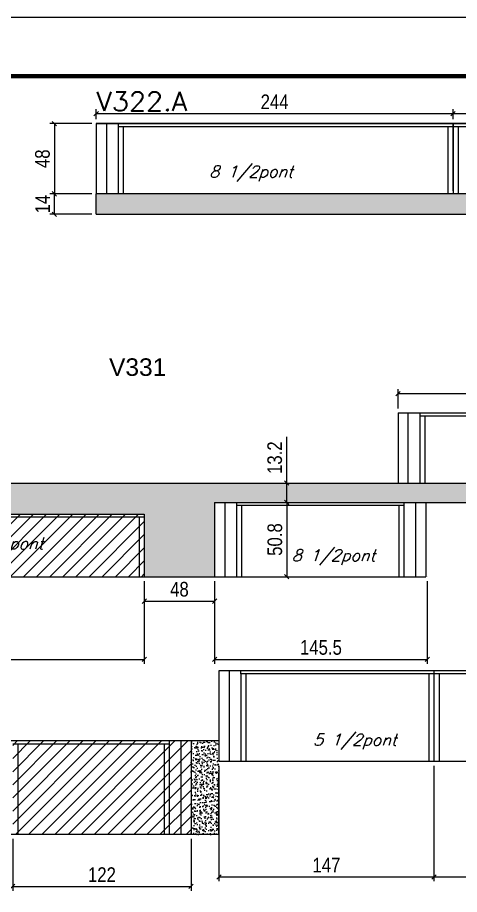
# Model space of a CAD drawing. Extents: x 137137 to 143418, y 10464 to 34486.
# Drawn here: x 140646 to 140948, y 23549 to 24149 of the extents above; entities that cross this region are included whole.
import ezdxf

# ---------------------------------------------------------------- set-up
doc = ezdxf.new("R2010")
doc.units = 0
doc.linetypes.add('DASHED', pattern=[0.75, 0.5, -0.25])
for name, color, linetype in [('5', 5, 'Continuous'), ('COTA', 241, 'Continuous'), ('Painéis', 200, 'Continuous'), ('SARR_2.2x7', 40, 'Continuous'), ('SARR_3.5x7', 81, 'Continuous'), ('texto', 7, 'Continuous')]:
    doc.layers.add(name, color=color, linetype=linetype)
for name, color, linetype, lineweight in [('Folhas', 255, 'Continuous', 9), ('Hachura', 251, 'Continuous', 9), ('SARRAFO DE PRESSAO', 251, 'DASHED', 9), ('Texto Seção', 7, 'Continuous', 15)]:
    doc.layers.add(name, color=color, linetype=linetype, lineweight=lineweight)
doc.styles.add('COTA TECNICA', font='techl___.ttf', dxfattribs={"height": 10})
doc.styles.add('REGUA-120', font='ROMANS.shx', dxfattribs={"height": 15})
doc.styles.add('Romans', font='romans.shx')
doc.styles.get("Standard").update_dxf_attribs({"font": 'arial.ttf'})
doc.dimstyles.new('PAINEL', dxfattribs={"dimtxt": 10, "dimasz": 3, "dimexe": 3, "dimexo": 3, "dimgap": 3, "dimtad": 1, "dimdec": 1, "dimzin": 12, "dimdsep": 46, "dimtxsty": 'COTA TECNICA', "dimblk1": 'OBLIQUE', "dimblk2": 'OBLIQUE', "dimsah": 1, "dimcen": 0.9, "dimclrd": 4, "dimclre": 4, "dimclrt": 240, "dimadec": 1, "dimazin": 3, "dimtfac": 1, "dimtdec": 1, "dimtmove": 0, "dimatfit": 3, "dimfxl": 1, "dimtolj": 1, "dimtzin": 12, "dimarcsym": 0})
pattern_1 = [(50, (-5789.775, 320.572), (5.46554007, -0.47817257), [0.5715, -6.2865]), (355, (-5789.775, 320.572), (-1.05730264, 5.73170536), [0.4572, -5.02921753]), (100.4514447, (-5789.3194, 320.532), (4.40823741, 5.25353256), [0.48570026, -5.34270734]), (46.1842, (-5789.775, 322.096), (8.13237123, -1.26126984), [0.85725, -9.42975]), (96.6355576, (-5789.097, 321.991), (7.12212402, 7.42278374), [0.7285507, -8.01406824]), (351.184151, (-5789.775, 322.096), (7.122124, 7.42278374), [0.685799, -7.54379196]), (21, (-5789.013, 321.715), (4.54843174, -3.06795595), [0.5715, -6.2865]), (326, (-5789.013, 321.715), (1.85406085, 5.52563898), [0.4572, -5.0292]), (71.451445, (-5788.634, 321.459), (6.40249258, 2.45768307), [0.48570026, -5.34269813]), (37.5, (-5789.7749, 320.5718), (0.092658098, 2.536651166), [0, -4.96824, 0, -5.1054, 0, -5.04825]), (7.5, (-5789.7749, 320.5718), (2.004589875, 3.005417245), [0, -2.91084, 0, -4.85394, 0, -1.92405]), (327.5, (-5791.4741, 320.5718), (4.067717855, -0.17186232), [0, -1.905, 0, -5.9436, 0, -7.8867]), (317.5, (-5792.236, 320.5718), (4.44387544, 0.76279473), [0, -2.4765, 0, -3.94716, 0, -5.6007])]

# ---------------------------------------------------------------- blocks, each defined once
blk = doc.blocks.new('9999999999')
at = {"layer": 'Folhas'}
blk.add_lwpolyline([(98138.98, 34190.21), (99623.98, 34190.21), (99623.98, 35240.21), (98138.98, 35240.21)], close=True, dxfattribs=at)
at = {"layer": 'Folhas', "color": 30, "const_width": 3}
blk.add_lwpolyline([(98213.98, 34230.21), (99583.98, 34230.21), (99583.98, 35200.21), (98213.98, 35200.21)], close=True, dxfattribs=at)
blk = doc.blocks.new('_Oblique')
at = {"color": 0, "linetype": 'ByBlock', "lineweight": -2}
blk.add_line((-0.5, -0.5), (0.5, 0.5), dxfattribs=at)
blk = doc.blocks.new('*D1986')
at = {"layer": 'COTA', "color": 4, "linetype": 'ByBlock', "lineweight": -2, "transparency": 16777216}
for p, q in [((140696.69, 24028.05), (140668.08, 24028.05)), ((140671.08, 24014.05), (140671.08, 24028.05)), ((140696.69, 24014.05), (140668.08, 24014.05))]:
    blk.add_line(p, q, dxfattribs=at)
at = {"layer": 'Defpoints', "color": 0, "linetype": 'ByBlock', "transparency": 16777216}
for p in [(140671.08, 24028.05), (140699.69, 24028.05), (140699.69, 24014.05)]:
    blk.add_point(p, dxfattribs=at)
at = {"layer": 'COTA', "color": 4, "linetype": 'ByBlock', "lineweight": -2, "transparency": 16777216, "xscale": 3, "yscale": 3, "zscale": 3}
for p, rotation in [((140671.08, 24028.05), 90), ((140671.08, 24014.05), 270)]:
    blk.add_blockref('_Oblique', p, dxfattribs=dict(at, rotation=rotation))
at = {"layer": 'COTA', "color": 240, "linetype": 'ByBlock', "transparency": 16777216, "insert": (140663.01, 24021.05), "char_height": 10, "attachment_point": 5, "rotation": 90, "style": 'COTA TECNICA'}
blk.add_mtext('\\A1;14', dxfattribs=at)
blk = doc.blocks.new('*D1988')
at = {"layer": 'COTA', "color": 4, "linetype": 'ByBlock', "lineweight": -2, "transparency": 16777216}
for p, q in [((140508.11, 23763.3), (140508.11, 23706.75)), ((140732.61, 23763.3), (140732.61, 23706.75)), ((140508.11, 23709.75), (140732.61, 23709.75))]:
    blk.add_line(p, q, dxfattribs=at)
at = {"layer": 'Defpoints', "color": 0, "linetype": 'ByBlock', "transparency": 16777216}
for p in [(140508.11, 23766.3), (140732.61, 23766.3), (140732.61, 23709.75)]:
    blk.add_point(p, dxfattribs=at)
at = {"layer": 'COTA', "color": 4, "linetype": 'ByBlock', "lineweight": -2, "transparency": 16777216, "xscale": 3, "yscale": 3, "zscale": 3, "rotation": 180}
blk.add_blockref('_Oblique', (140508.11, 23709.75), dxfattribs=at)
at = {"layer": 'COTA', "color": 4, "linetype": 'ByBlock', "lineweight": -2, "transparency": 16777216, "xscale": 3, "yscale": 3, "zscale": 3}
blk.add_blockref('_Oblique', (140732.61, 23709.75), dxfattribs=at)
at = {"layer": 'COTA', "color": 240, "linetype": 'ByBlock', "transparency": 16777216, "insert": (140620.36, 23717.86), "char_height": 10, "attachment_point": 5, "style": 'COTA TECNICA'}
blk.add_mtext('\\A1;224.5', dxfattribs=at)
blk = doc.blocks.new('*D1976')
at = {"layer": 'COTA', "color": 4, "lineweight": -2, "transparency": 16777216}
for p, q in [((140811.11, 23817.1), (140833.02, 23817.1)), ((140830.02, 23817.1), (140830.02, 23766.3)), ((140811.11, 23766.3), (140833.02, 23766.3))]:
    blk.add_line(p, q, dxfattribs=at)
at = {"layer": 'Defpoints', "color": 0, "transparency": 16777216}
for p in [(140808.11, 23817.1), (140808.11, 23766.3), (140830.02, 23766.3)]:
    blk.add_point(p, dxfattribs=at)
at = {"layer": 'COTA', "color": 4, "lineweight": -2, "transparency": 16777216, "xscale": 3, "yscale": 3, "zscale": 3}
for p, rotation in [((140830.02, 23817.1), 90), ((140830.02, 23766.3), 270)]:
    blk.add_blockref('_Oblique', p, dxfattribs=dict(at, rotation=rotation))
at = {"layer": 'COTA', "color": 240, "transparency": 16777216, "insert": (140821.89, 23791.7), "char_height": 10, "attachment_point": 5, "rotation": 90, "style": 'COTA TECNICA'}
blk.add_mtext('\\A1;50.8', dxfattribs=at)
blk = doc.blocks.new('*D1996')
at = {"layer": 'COTA', "color": 4, "lineweight": -2, "ltscale": 25, "transparency": 16777216}
for p, q in [((140830.02, 23830.3), (140830.02, 23862.03)), ((140783.61, 23830.3), (140833.02, 23830.3)), ((140830.02, 23817.1), (140830.02, 23830.3)), ((140783.61, 23817.1), (140833.02, 23817.1))]:
    blk.add_line(p, q, dxfattribs=at)
at = {"layer": 'Defpoints', "color": 0, "ltscale": 25, "transparency": 16777216}
for p in [(140780.61, 23830.3), (140830.02, 23830.3), (140780.61, 23817.1)]:
    blk.add_point(p, dxfattribs=at)
at = {"layer": 'COTA', "color": 4, "lineweight": -2, "ltscale": 25, "transparency": 16777216, "xscale": 3, "yscale": 3, "zscale": 3}
for p, rotation in [((140830.02, 23830.3), 90), ((140830.02, 23817.1), 270)]:
    blk.add_blockref('_Oblique', p, dxfattribs=dict(at, rotation=rotation))
at = {"layer": 'COTA', "color": 240, "ltscale": 25, "transparency": 16777216, "insert": (140821.8, 23847.67), "char_height": 10, "attachment_point": 5, "rotation": 90, "style": 'COTA TECNICA'}
blk.add_mtext('\\A1;13.2', dxfattribs=at)
blk = doc.blocks.new('*D1998')
at = {"layer": 'COTA', "color": 4, "lineweight": -2, "ltscale": 25, "transparency": 16777216}
for p, q in [((140696.69, 24076.05), (140668.08, 24076.05)), ((140671.08, 24076.05), (140671.08, 24028.05)), ((140696.69, 24028.05), (140668.08, 24028.05))]:
    blk.add_line(p, q, dxfattribs=at)
at = {"layer": 'Defpoints', "color": 0, "ltscale": 25, "transparency": 16777216}
for p in [(140699.69, 24076.05), (140671.08, 24028.05), (140699.69, 24028.05)]:
    blk.add_point(p, dxfattribs=at)
at = {"layer": 'COTA', "color": 4, "lineweight": -2, "ltscale": 25, "transparency": 16777216, "xscale": 3, "yscale": 3, "zscale": 3}
for p, rotation in [((140671.08, 24076.05), 90), ((140671.08, 24028.05), 270)]:
    blk.add_blockref('_Oblique', p, dxfattribs=dict(at, rotation=rotation))
at = {"layer": 'COTA', "color": 240, "ltscale": 25, "transparency": 16777216, "insert": (140662.99, 24052.05), "char_height": 10, "attachment_point": 5, "rotation": 90, "style": 'COTA TECNICA'}
blk.add_mtext('\\A1;48', dxfattribs=at)
blk = doc.blocks.new('*D1999')
at = {"layer": 'COTA', "color": 4, "lineweight": -2, "ltscale": 25, "transparency": 16777216}
for p, q in [((140699.69, 24079.05), (140699.69, 24085.92)), ((140943.69, 24079.05), (140943.69, 24085.92)), ((140699.69, 24082.92), (140943.69, 24082.92))]:
    blk.add_line(p, q, dxfattribs=at)
at = {"layer": 'Defpoints', "color": 0, "ltscale": 25, "transparency": 16777216}
for p in [(140943.69, 24082.92), (140699.69, 24076.05), (140943.69, 24076.05)]:
    blk.add_point(p, dxfattribs=at)
at = {"layer": 'COTA', "color": 4, "lineweight": -2, "ltscale": 25, "transparency": 16777216, "xscale": 3, "yscale": 3, "zscale": 3, "rotation": 180}
blk.add_blockref('_Oblique', (140699.69, 24082.92), dxfattribs=at)
at = {"layer": 'COTA', "color": 4, "lineweight": -2, "ltscale": 25, "transparency": 16777216, "xscale": 3, "yscale": 3, "zscale": 3}
blk.add_blockref('_Oblique', (140943.69, 24082.92), dxfattribs=at)
at = {"layer": 'COTA', "color": 240, "ltscale": 25, "transparency": 16777216, "insert": (140821.69, 24091), "char_height": 10, "attachment_point": 5, "style": 'COTA TECNICA'}
blk.add_mtext('\\A1;244', dxfattribs=at)
blk = doc.blocks.new('*D2000')
at = {"layer": 'COTA', "color": 4, "lineweight": -2, "ltscale": 25, "transparency": 16777216}
for p, q in [((140943.69, 24079.05), (140943.69, 24085.92)), ((141037.69, 24079.05), (141037.69, 24085.92)), ((140943.69, 24082.92), (141037.69, 24082.92))]:
    blk.add_line(p, q, dxfattribs=at)
at = {"layer": 'Defpoints', "color": 0, "ltscale": 25, "transparency": 16777216}
for p in [(141037.69, 24082.92), (140943.69, 24076.05), (141037.69, 24076.05)]:
    blk.add_point(p, dxfattribs=at)
at = {"layer": 'COTA', "color": 4, "lineweight": -2, "ltscale": 25, "transparency": 16777216, "xscale": 3, "yscale": 3, "zscale": 3, "rotation": 180}
blk.add_blockref('_Oblique', (140943.69, 24082.92), dxfattribs=at)
at = {"layer": 'COTA', "color": 4, "lineweight": -2, "ltscale": 25, "transparency": 16777216, "xscale": 3, "yscale": 3, "zscale": 3}
blk.add_blockref('_Oblique', (141037.69, 24082.92), dxfattribs=at)
at = {"layer": 'COTA', "color": 240, "ltscale": 25, "transparency": 16777216, "insert": (140990.69, 24091.02), "char_height": 10, "attachment_point": 5, "style": 'COTA TECNICA'}
blk.add_mtext('\\A1;94', dxfattribs=at)
blk = doc.blocks.new('*D2002')
at = {"layer": 'COTA', "color": 4, "lineweight": -2, "ltscale": 25, "transparency": 16777216}
for p, q in [((140732.61, 23763.3), (140732.61, 23746.58)), ((140780.61, 23763.3), (140780.61, 23746.58)), ((140732.61, 23749.58), (140780.61, 23749.58))]:
    blk.add_line(p, q, dxfattribs=at)
at = {"layer": 'Defpoints', "color": 0, "ltscale": 25, "transparency": 16777216}
for p in [(140732.61, 23766.3), (140780.61, 23766.3), (140780.61, 23749.58)]:
    blk.add_point(p, dxfattribs=at)
at = {"layer": 'COTA', "color": 4, "lineweight": -2, "ltscale": 25, "transparency": 16777216, "xscale": 3, "yscale": 3, "zscale": 3, "rotation": 180}
blk.add_blockref('_Oblique', (140732.61, 23749.58), dxfattribs=at)
at = {"layer": 'COTA', "color": 4, "lineweight": -2, "ltscale": 25, "transparency": 16777216, "xscale": 3, "yscale": 3, "zscale": 3}
blk.add_blockref('_Oblique', (140780.61, 23749.58), dxfattribs=at)
at = {"layer": 'COTA', "color": 240, "ltscale": 25, "transparency": 16777216, "insert": (140756.61, 23757.67), "char_height": 10, "attachment_point": 5, "style": 'COTA TECNICA'}
blk.add_mtext('\\A1;48', dxfattribs=at)
blk = doc.blocks.new('*D2003')
at = {"layer": 'COTA', "color": 4, "lineweight": -2, "ltscale": 25, "transparency": 16777216}
for p, q in [((140780.61, 23763.3), (140780.61, 23706.75)), ((140926.11, 23763.3), (140926.11, 23706.75)), ((140780.61, 23709.75), (140926.11, 23709.75))]:
    blk.add_line(p, q, dxfattribs=at)
at = {"layer": 'Defpoints', "color": 0, "ltscale": 25, "transparency": 16777216}
for p in [(140780.61, 23766.3), (140926.11, 23766.3), (140926.11, 23709.75)]:
    blk.add_point(p, dxfattribs=at)
at = {"layer": 'COTA', "color": 4, "lineweight": -2, "ltscale": 25, "transparency": 16777216, "xscale": 3, "yscale": 3, "zscale": 3, "rotation": 180}
blk.add_blockref('_Oblique', (140780.61, 23709.75), dxfattribs=at)
at = {"layer": 'COTA', "color": 4, "lineweight": -2, "ltscale": 25, "transparency": 16777216, "xscale": 3, "yscale": 3, "zscale": 3}
blk.add_blockref('_Oblique', (140926.11, 23709.75), dxfattribs=at)
at = {"layer": 'COTA', "color": 240, "ltscale": 25, "transparency": 16777216, "insert": (140853.36, 23717.86), "char_height": 10, "attachment_point": 5, "style": 'COTA TECNICA'}
blk.add_mtext('\\A1;145.5', dxfattribs=at)
blk = doc.blocks.new('*D2004')
at = {"layer": 'COTA', "color": 4, "lineweight": -2, "ltscale": 25, "transparency": 16777216}
for p, q in [((140906.11, 23881.3), (140906.11, 23894.46)), ((141028.11, 23881.3), (141028.11, 23894.46)), ((140906.11, 23891.46), (141028.11, 23891.46))]:
    blk.add_line(p, q, dxfattribs=at)
at = {"layer": 'Defpoints', "color": 0, "ltscale": 25, "transparency": 16777216}
for p in [(141028.11, 23891.46), (140906.11, 23878.3), (141028.11, 23878.3)]:
    blk.add_point(p, dxfattribs=at)
at = {"layer": 'COTA', "color": 4, "lineweight": -2, "ltscale": 25, "transparency": 16777216, "xscale": 3, "yscale": 3, "zscale": 3, "rotation": 180}
blk.add_blockref('_Oblique', (140906.11, 23891.46), dxfattribs=at)
at = {"layer": 'COTA', "color": 4, "lineweight": -2, "ltscale": 25, "transparency": 16777216, "xscale": 3, "yscale": 3, "zscale": 3}
blk.add_blockref('_Oblique', (141028.11, 23891.46), dxfattribs=at)
at = {"layer": 'COTA', "color": 240, "ltscale": 25, "transparency": 16777216, "insert": (140967.11, 23899.52), "char_height": 10, "attachment_point": 5, "style": 'COTA TECNICA'}
blk.add_mtext('\\A1;122', dxfattribs=at)
blk = doc.blocks.new('*D2009')
at = {"layer": 'COTA', "color": 4, "linetype": 'ByBlock', "lineweight": -2, "transparency": 16777216}
for p, q in [((140642.61, 23586.99), (140642.61, 23551.53)), ((140764.61, 23586.99), (140764.61, 23551.53)), ((140642.61, 23554.53), (140764.61, 23554.53))]:
    blk.add_line(p, q, dxfattribs=at)
at = {"layer": 'Defpoints', "color": 0, "linetype": 'ByBlock', "transparency": 16777216}
for p in [(140642.61, 23589.99), (140764.61, 23589.99), (140764.61, 23554.53)]:
    blk.add_point(p, dxfattribs=at)
at = {"layer": 'COTA', "color": 4, "linetype": 'ByBlock', "lineweight": -2, "transparency": 16777216, "xscale": 3, "yscale": 3, "zscale": 3, "rotation": 180}
blk.add_blockref('_Oblique', (140642.61, 23554.53), dxfattribs=at)
at = {"layer": 'COTA', "color": 4, "linetype": 'ByBlock', "lineweight": -2, "transparency": 16777216, "xscale": 3, "yscale": 3, "zscale": 3}
blk.add_blockref('_Oblique', (140764.61, 23554.53), dxfattribs=at)
at = {"layer": 'COTA', "color": 240, "linetype": 'ByBlock', "transparency": 16777216, "insert": (140703.61, 23562.58), "char_height": 10, "attachment_point": 5, "style": 'COTA TECNICA'}
blk.add_mtext('\\A1;122', dxfattribs=at)
blk = doc.blocks.new('*D2010')
at = {"layer": 'COTA', "color": 4, "linetype": 'ByBlock', "lineweight": -2, "transparency": 16777216}
for p, q in [((140783.61, 23636.99), (140783.61, 23558.03)), ((140930.61, 23636.99), (140930.61, 23558.03)), ((140783.61, 23561.03), (140930.61, 23561.03))]:
    blk.add_line(p, q, dxfattribs=at)
at = {"layer": 'Defpoints', "color": 0, "linetype": 'ByBlock', "transparency": 16777216}
for p in [(140783.61, 23639.99), (140930.61, 23639.99), (140930.61, 23561.03)]:
    blk.add_point(p, dxfattribs=at)
at = {"layer": 'COTA', "color": 4, "linetype": 'ByBlock', "lineweight": -2, "transparency": 16777216, "xscale": 3, "yscale": 3, "zscale": 3, "rotation": 180}
blk.add_blockref('_Oblique', (140783.61, 23561.03), dxfattribs=at)
at = {"layer": 'COTA', "color": 4, "linetype": 'ByBlock', "lineweight": -2, "transparency": 16777216, "xscale": 3, "yscale": 3, "zscale": 3}
blk.add_blockref('_Oblique', (140930.61, 23561.03), dxfattribs=at)
at = {"layer": 'COTA', "color": 240, "linetype": 'ByBlock', "transparency": 16777216, "insert": (140857.11, 23569.1), "char_height": 10, "attachment_point": 5, "style": 'COTA TECNICA'}
blk.add_mtext('\\A1;147', dxfattribs=at)
blk = doc.blocks.new('*D2011')
at = {"layer": 'COTA', "color": 4, "linetype": 'ByBlock', "lineweight": -2, "transparency": 16777216}
for p, q in [((140930.61, 23636.99), (140930.61, 23558.03)), ((141013.61, 23636.99), (141013.61, 23558.03)), ((140930.61, 23561.03), (141013.61, 23561.03))]:
    blk.add_line(p, q, dxfattribs=at)
at = {"layer": 'Defpoints', "color": 0, "linetype": 'ByBlock', "transparency": 16777216}
for p in [(140930.61, 23639.99), (141013.61, 23639.99), (141013.61, 23561.03)]:
    blk.add_point(p, dxfattribs=at)
at = {"layer": 'COTA', "color": 4, "linetype": 'ByBlock', "lineweight": -2, "transparency": 16777216, "xscale": 3, "yscale": 3, "zscale": 3, "rotation": 180}
blk.add_blockref('_Oblique', (140930.61, 23561.03), dxfattribs=at)
at = {"layer": 'COTA', "color": 4, "linetype": 'ByBlock', "lineweight": -2, "transparency": 16777216, "xscale": 3, "yscale": 3, "zscale": 3}
blk.add_blockref('_Oblique', (141013.61, 23561.03), dxfattribs=at)
at = {"layer": 'COTA', "color": 240, "linetype": 'ByBlock', "transparency": 16777216, "insert": (140972.11, 23569.27), "char_height": 10, "attachment_point": 5, "style": 'COTA TECNICA'}
blk.add_mtext('\\A1;83', dxfattribs=at)

msp = doc.modelspace()

# ---------------------------------------------------------------- hatches: boundary and pattern name
at = {"layer": 'COTA', "ltscale": 25}
h = msp.add_hatch(dxfattribs=at)
h.set_pattern_fill('AR-CONC', color=256, scale=0.03)
h.set_pattern_definition(pattern_1)
h.paths.add_polyline_path([(141238.69, 24006.85), (141461.69, 24006.85), (141705.69, 24006.85), (141705.69, 24028.05), (141281.69, 24028.05), (140699.69, 24028.05), (140699.69, 24014.05), (141194.69, 24014.05), (141194.69, 23964.05), (141238.69, 23964.05)])
h = msp.add_hatch(dxfattribs=at)
h.set_pattern_fill('AR-CONC', color=256, scale=0.03)
h.set_pattern_definition(pattern_1)
h.paths.add_polyline_path([(140780.61, 23817.1), (140925.11, 23817.1), (141156.11, 23817.1), (141156.11, 23766.3), (141175.11, 23766.3), (141175.11, 23817.1), (141659.11, 23817.1), (141659.11, 23830.3), (141175.11, 23830.3), (140906.11, 23830.3), (140508.11, 23830.3), (140508.11, 23809.1), (140732.61, 23809.1), (140732.61, 23766.3), (140780.61, 23766.3)])
at = {"layer": 'COTA', "linetype": 'ByBlock'}
h = msp.add_hatch(dxfattribs=at)
h.set_pattern_fill('AR-CONC', color=256, scale=0.03)
h.set_pattern_definition([(50, (3235.1323, -6859.468), (5.46554007, -0.47817257), [0.5715, -6.2865]), (355, (3235.1323, -6859.468), (-1.05730264, 5.73170536), [0.4572, -5.02921753]), (100.4514447, (3235.588, -6859.508), (4.40823741, 5.25353256), [0.48570026, -5.34270734]), (46.1842, (3235.132, -6857.944), (8.13237123, -1.26126984), [0.85725, -9.42975]), (96.6355576, (3235.81, -6858.049), (7.122124, 7.42278374), [0.7285507, -8.01406824]), (351.184151, (3235.132, -6857.944), (7.122124, 7.42278374), [0.685799, -7.54379196]), (21, (3235.8943, -6858.325), (4.54843174, -3.06795595), [0.5715, -6.2865]), (326, (3235.8943, -6858.325), (1.85406085, 5.52563898), [0.4572, -5.0292]), (71.451445, (3236.2734, -6858.5807), (6.40249258, 2.45768307), [0.48570026, -5.34269813]), (37.5, (3235.1323, -6859.468), (0.092658098, 2.536651166), [0, -4.96824, 0, -5.1054, 0, -5.04825]), (7.5, (3235.1323, -6859.468), (2.004589875, 3.005417245), [0, -2.91084, 0, -4.85394, 0, -1.92405]), (327.5, (3233.433, -6859.468), (4.067717855, -0.17186232), [0, -1.905, 0, -5.9436, 0, -7.8867]), (317.5, (3232.671, -6859.468), (4.44387544, 0.76279473), [0, -2.4765, 0, -3.94716, 0, -5.6007])])
h.paths.add_polyline_path([(140764.61, 23589.99), (140783.61, 23589.99), (140783.61, 23653.99), (140764.61, 23653.99)])
at = {"layer": 'Hachura', "linetype": 'ByBlock'}
h = msp.add_hatch(dxfattribs=at)
h.set_pattern_fill('ANSI31', color=256, scale=2)
h.set_pattern_definition([(45, (-1617.705, -8026.232), (-4.49012806, 4.49012806), [])])
h.paths.add_polyline_path([(140732.61, 23766.3), (140732.61, 23809.1), (140508.11, 23809.1), (140508.11, 23766.3)])
h.paths.add_polyline_path([(140598.62, 23779.71), (140666.24, 23779.71), (140671.74, 23795.68), (140604.12, 23795.68)], flags=24)
h = msp.add_hatch(dxfattribs=at)
h.set_pattern_fill('ANSI31', color=256, scale=2)
h.set_pattern_definition([(45, (-1599.503, -8044.2146), (-4.49012806, 4.49012806), [])])
h.paths.add_polyline_path([(140764.61, 23653.99), (140642.61, 23653.99), (140642.61, 23589.99), (140764.61, 23589.99)])

# ---------------------------------------------------------------- linework, layer by layer
at = {"layer": 'COTA', "linetype": 'ByBlock'}
for p, q in [((140699.69, 24076.05), (141281.69, 24076.05)), ((140699.69, 24014.05), (140699.69, 24028.05)), ((140699.69, 24014.05), (141194.69, 24014.05)), ((140508.11, 23830.3), (140906.11, 23830.3)), ((140925.11, 23817.1), (141156.11, 23817.1)), ((140783.61, 23653.99), (140764.61, 23653.99)), ((140783.61, 23589.99), (140783.61, 23631.99)), ((140783.61, 23589.99), (140764.61, 23589.99))]:
    msp.add_line(p, q, dxfattribs=at)
at = {"layer": 'COTA', "ltscale": 25}
msp.add_line((140732.61, 23766.3), (140780.61, 23766.3), dxfattribs=at)
at = {"layer": 'Painéis', "linetype": 'ByBlock'}
for p, q in [((141281.69, 24076.05), (140699.69, 24076.05)), ((140943.69, 24030.05), (140943.69, 24076.05)), ((140906.11, 23878.3), (140906.11, 23830.3)), ((140780.61, 23817.1), (140925.11, 23817.1)), ((140780.61, 23817.1), (140780.61, 23766.3)), ((140925.11, 23817.1), (140925.11, 23766.3)), ((140508.11, 23809.1), (140732.61, 23809.1)), ((140732.61, 23809.1), (140732.61, 23766.3)), ((140508.11, 23766.3), (140732.61, 23766.3)), ((140780.61, 23766.3), (140925.11, 23766.3)), ((140926.11, 23766.3), (140926.11, 23766.3)), ((141013.61, 23701.99), (140783.61, 23701.99)), ((140783.61, 23701.99), (140783.61, 23639.99)), ((140930.61, 23701.99), (140930.61, 23639.99)), ((140764.61, 23653.99), (140533.61, 23653.99)), ((140764.61, 23653.99), (140764.61, 23589.99)), ((141013.61, 23639.99), (140783.61, 23639.99)), ((140764.61, 23589.99), (140533.61, 23589.99))]:
    msp.add_line(p, q, dxfattribs=at)
at = {"layer": 'Painéis'}
for p, q in [((140699.69, 24076.05), (140699.69, 24028.05)), ((140943.69, 24076.05), (140943.69, 24028.05)), ((141281.69, 24028.05), (140699.69, 24028.05))]:
    msp.add_line(p, q, dxfattribs=at)
at = {"layer": 'Painéis', "ltscale": 25}
for p, q in [((140906.11, 23878.3), (141175.11, 23878.3)), ((140906.11, 23830.3), (141175.11, 23830.3))]:
    msp.add_line(p, q, dxfattribs=at)
at = {"layer": 'SARR_2.2x7', "linetype": 'Continuous'}
for p, q in [((140706.67, 24076.05), (140706.67, 24028.05)), ((140943.69, 24073.85), (140714.67, 24073.85)), ((141037.69, 24073.85), (140943.69, 24073.85)), ((140913.11, 23830.3), (140913.11, 23878.3)), ((141028.11, 23876.1), (140921.11, 23876.1)), ((140787.61, 23817.1), (140787.61, 23766.3)), ((140910.11, 23814.9), (140795.61, 23814.9)), ((140918.11, 23817.1), (140918.11, 23766.3)), ((140732.61, 23806.9), (140508.11, 23806.9)), ((140790.61, 23701.99), (140790.61, 23639.99)), ((140798.61, 23699.79), (140798.61, 23701.99)), ((140930.61, 23699.79), (140798.61, 23699.79)), ((140998.61, 23699.79), (140930.61, 23699.79)), ((140757.61, 23653.99), (140757.61, 23589.99)), ((140749.61, 23651.79), (140642.61, 23651.79))]:
    msp.add_line(p, q, dxfattribs=at)
at = {"layer": 'SARR_3.5x7'}
for p, q in [((140714.67, 24076.05), (140714.67, 24028.05)), ((140718.17, 24073.85), (140718.17, 24028.05)), ((140940.19, 24073.85), (140940.19, 24028.05)), ((140947.19, 24073.85), (140947.19, 24028.05)), ((140921.11, 23830.3), (140921.11, 23878.3)), ((140924.61, 23830.3), (140924.61, 23876.1)), ((140795.61, 23817.1), (140795.61, 23766.3)), ((140799.11, 23814.9), (140799.11, 23766.3)), ((140906.61, 23814.9), (140906.61, 23766.3)), ((140910.11, 23817.1), (140910.11, 23766.3)), ((140729.11, 23806.9), (140729.11, 23766.3)), ((140798.61, 23699.79), (140798.61, 23639.99)), ((140802.11, 23699.79), (140802.11, 23639.99)), ((140927.11, 23699.79), (140927.11, 23639.99)), ((140934.11, 23699.79), (140934.11, 23639.99)), ((140749.61, 23653.99), (140749.61, 23589.99)), ((140646.11, 23651.79), (140646.11, 23589.99)), ((140746.11, 23651.79), (140746.11, 23589.99))]:
    msp.add_line(p, q, dxfattribs=at)

# ---------------------------------------------------------------- block references
at = {"layer": 'SARRAFO DE PRESSAO', "color": 6, "linetype": 'ByBlock'}
msp.add_blockref('9999999999', (42168.31, -11091.6), dxfattribs=at)

# ---------------------------------------------------------------- texts
at = {"layer": '5', "linetype": 'Continuous'}
msp.add_text('V331', height=12, rotation=0.00004, dxfattribs=at).set_placement((140708.48, 23903.6))
at = {"layer": 'texto', "color": 2, "char_height": 8, "attachment_point": 5, "style": 'Romans'}
for s, insert in [('{\\Q19;\\C256;8 1/2pont}', (140805.55, 24041.94)), ('{\\Q19;\\C256;8 1/2pont}', (140634.99, 23787.7)), ('{\\Q19;\\C256;8 1/2pont}', (140861.95, 23779.59)), ('{\\Q19;\\C256;5 1/2pont}', (140876.54, 23653.44))]:
    msp.add_mtext(s, dxfattribs=dict(at, insert=insert))
at = {"layer": 'Texto Seção', "style": 'REGUA-120', "width": 1.05}
msp.add_text('V322.A', height=13, dxfattribs=at).set_placement((140699.85, 24084.75))

# ---------------------------------------------------------------- dimensions: what is measured, and where the dimension line sits
at = {"layer": 'COTA', "ltscale": 25}
for base, p1, p2, picture, middle in [((140943.69, 24082.92), (140699.69, 24076.05), (140943.69, 24076.05), '*D1999', (140821.69, 24091)), ((141028.11, 23891.46), (140906.11, 23878.3), (141028.11, 23878.3), '*D2004', (140967.11, 23899.52)), ((140780.61, 23749.58), (140732.61, 23766.3), (140780.61, 23766.3), '*D2002', (140756.61, 23757.67)), ((140926.11, 23709.75), (140780.61, 23766.3), (140926.11, 23766.3), '*D2003', (140853.36, 23717.86))]:
    dim = msp.add_linear_dim(base=base, p1=p1, p2=p2, dimstyle='PAINEL', dxfattribs=at)
    dim.commit()
    dim.dimension.update_dxf_attribs({"geometry": picture, "text_midpoint": middle})
dim = msp.add_linear_dim(base=(141037.69, 24082.92), p1=(140943.69, 24076.05), p2=(141037.69, 24076.05), dimstyle='PAINEL', override={"dimtmove": 1}, dxfattribs=at)
dim.commit()
dim.dimension.update_dxf_attribs({"geometry": '*D2000', "text_midpoint": (140990.69, 24091.02)})
for base, p1, p2, picture, middle in [((140671.08, 24028.05), (140699.69, 24076.05), (140699.69, 24028.05), '*D1998', (140662.99, 24052.05)), ((140830.02, 23830.3), (140780.61, 23817.1), (140780.61, 23830.3), '*D1996', (140821.8, 23847.67))]:
    dim = msp.add_linear_dim(base=base, p1=p1, p2=p2, angle=90, dimstyle='PAINEL', dxfattribs=at)
    dim.commit()
    dim.dimension.update_dxf_attribs({"geometry": picture, "text_midpoint": middle})
at = {"layer": 'COTA', "linetype": 'ByBlock'}
dim = msp.add_linear_dim(base=(140671.08, 24028.05), p1=(140699.69, 24014.05), p2=(140699.69, 24028.05), angle=90, dimstyle='PAINEL', dxfattribs=at)
dim.commit()
dim.dimension.update_dxf_attribs({"geometry": '*D1986', "text_midpoint": (140671.08, 24021.05), "dimtype": 160})
at = {"layer": 'COTA'}
dim = msp.add_linear_dim(base=(140830.02, 23766.3), p1=(140808.11, 23817.1), p2=(140808.11, 23766.3), angle=90, dimstyle='PAINEL', dxfattribs=at)
dim.commit()
dim.dimension.update_dxf_attribs({"geometry": '*D1976', "text_midpoint": (140821.89, 23791.7)})
at = {"layer": 'COTA', "linetype": 'ByBlock'}
dim = msp.add_linear_dim(base=(140732.61, 23709.75), p1=(140508.11, 23766.3), p2=(140732.61, 23766.3), dimstyle='PAINEL', dxfattribs=at)
dim.commit()
dim.dimension.update_dxf_attribs({"geometry": '*D1988', "text_midpoint": (140620.36, 23717.86)})
for base, p1, p2, picture, middle in [((140930.61, 23561.03), (140783.61, 23639.99), (140930.61, 23639.99), '*D2010', (140857.11, 23569.1)), ((141013.61, 23561.03), (140930.61, 23639.99), (141013.61, 23639.99), '*D2011', (140972.11, 23569.27)), ((140764.61, 23554.53), (140642.61, 23589.99), (140764.61, 23589.99), '*D2009', (140703.61, 23562.58))]:
    dim = msp.add_linear_dim(base=base, p1=p1, p2=p2, dimstyle='PAINEL', override={"dimtmove": 1}, dxfattribs=at)
    dim.commit()
    dim.dimension.update_dxf_attribs({"geometry": picture, "text_midpoint": middle})

doc.saveas('drawing.dxf')
